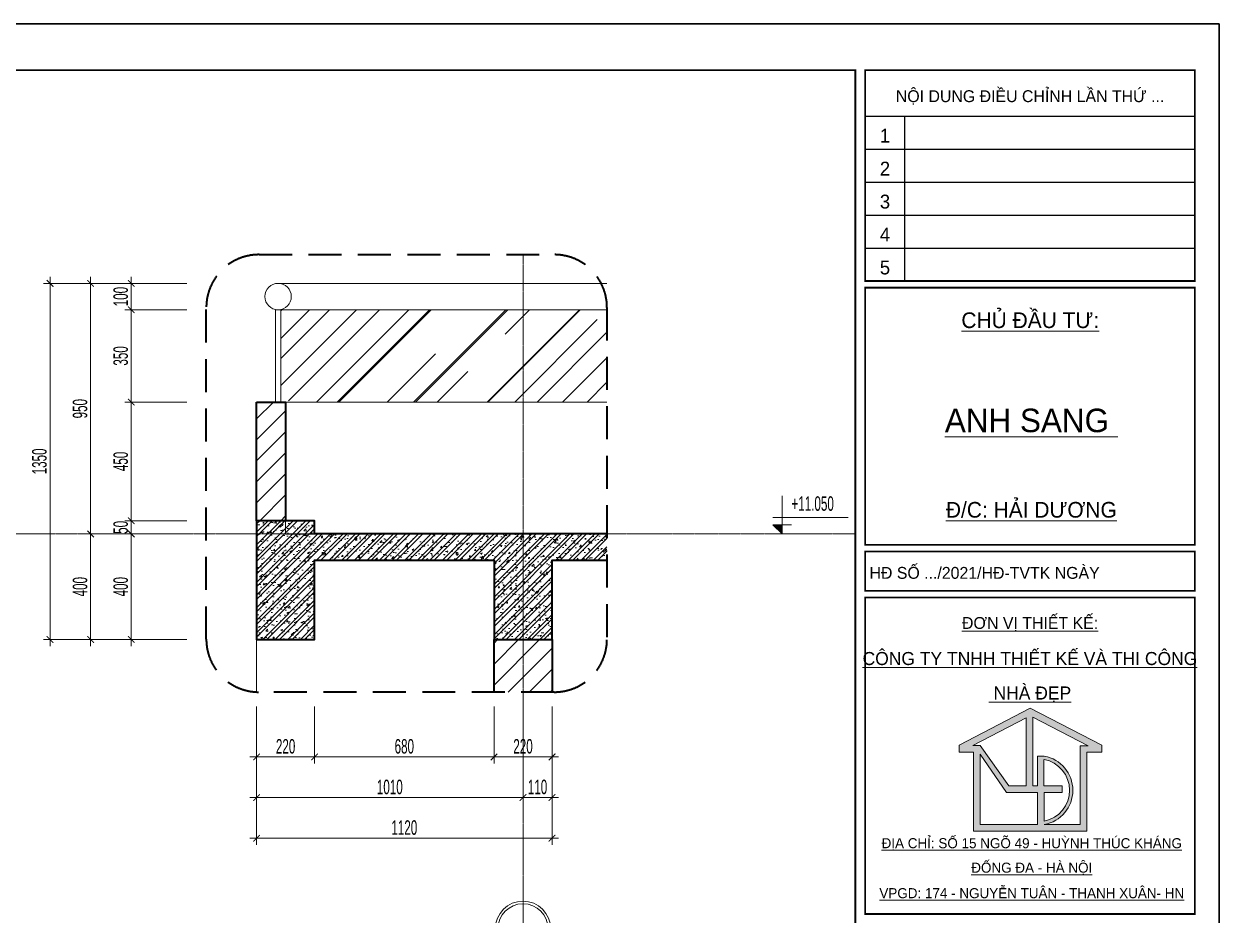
# Model space of a CAD drawing. Header units: millimetres. Extents: x 1336014 to 2939047, y -333549 to -60566.
# Drawn here: x 1377135 to 1381666, y -174350 to -170971 of the extents above; entities that cross this region are included whole.
import ezdxf
from ezdxf.enums import TextEntityAlignment as Align

# ---------------------------------------------------------------- set-up
doc = ezdxf.new("R2010")
doc.units = ezdxf.units.MM
doc.header["$MEASUREMENT"] = 0
doc.linetypes.add('$1$HIDDEN', pattern=[0.375, 0.25, -0.125])
doc.linetypes.add('CENTER2', pattern=[1.125, 0.75, -0.125, 0.125, -0.125])
for name, color, linetype, lineweight in [('01.Cut', 255, 'Continuous', 35), ('02.Thay', 145, 'Continuous', 15), ('03.Manh', 251, 'Continuous', 13), ('05.Text', 253, 'Continuous', 18), ('06.betong', 2, 'Continuous', 35), ('08.Dim', 156, 'Continuous', 15), ('09.Hatch', 250, 'Continuous', 5), ('10.truc', 250, 'CENTER2', 20), ('11.Khung bo', 32, 'Continuous', 50), ('12.Khung', 36, 'Continuous', 25), ('DIM', 252, 'Continuous', 20)]:
    doc.layers.add(name, color=color, linetype=linetype, lineweight=lineweight)
doc.layers.add('text', color=7, linetype='Continuous')
doc.layers.add('Tpl_Bound', color=1, linetype='Continuous', plot=False)
doc.styles.add('AVANT', font='')
doc.styles.add('TT5_Text Dim', font='hoatbif.shx', dxfattribs={"width": 0.6})
doc.styles.add('VnAvantH', font='')
doc.styles.get('AVANT').set_extended_font_data('.VnAvant')
doc.styles.get('VnAvantH').set_extended_font_data('.VnAvantH')
doc.dimstyles.new('TT5_Dim 1-25', dxfattribs={"dimscale": 25, "dimtxt": 2.2, "dimasz": 1, "dimexe": 1, "dimexo": 0, "dimgap": 0.5, "dimtad": 1, "dimdec": 0, "dimzin": 0, "dimdsep": 46, "dimtxsty": 'TT5_Text Dim', "dimblk": 'ARCHTICK', "dimcen": 0, "dimdle": 1, "dimclrd": 256, "dimclre": 256, "dimclrt": 1, "dimadec": 0, "dimazin": 0, "dimtfac": 0.015, "dimtdec": 0, "dimtix": 1, "dimtmove": 2, "dimatfit": 3, "dimldrblk": 'DOT', "dimfxl": 1, "dimtolj": 1, "dimtzin": 0, "dimlwd": -1, "dimlwe": -1, "dimarcsym": 1})
pattern_1 = [(45, (530399.966, -215363.365), (-39.7747564, 39.7747564), [])]

# ---------------------------------------------------------------- blocks, each defined once
blk = doc.blocks.new('100')
at = {"layer": '09.Hatch'}
h = blk.add_hatch(color=3, dxfattribs=at)
h.paths.add_polyline_path([(1897639, -927180), (1897639, -927287), (1897855, -927287), (1897855, -928484), (1898824, -928484), (1899574, -928484), (1899574, -927287), (1899801, -927287), (1899801, -927179), (1898713, -926620)])
h.paths.add_polyline_path([(1898756, -926756), (1899596, -927187), (1899473, -927187), (1899473, -928384), (1898929, -928384, 0.834181), (1898929, -927344), (1898824, -927344), (1898824, -927797), (1898756, -927797)], flags=16)
h.paths.add_polyline_path([(1898656, -927796), (1898393, -927796), (1897956, -927186), (1897843, -927186), (1898656, -926763)], flags=16)
h.paths.add_polyline_path([(1898929, -928333), (1898929, -927898), (1899202, -927898), (1899202, -927797), (1898924, -927797), (1898924, -927395, -0.822042)], flags=16)
h.paths.add_polyline_path([(1898357, -927898), (1898824, -927898), (1898824, -928384), (1897956, -928384), (1897956, -927316)], flags=16)
at = {"layer": '05.Text'}
for p, q in [((1898713, -926620), (1897639, -927180)), ((1898656, -926763), (1897843, -927186)), ((1898656, -926763), (1897843, -927186)), ((1898656, -926763), (1897843, -927186)), ((1898656, -926763), (1898656, -927796)), ((1898656, -926763), (1898656, -927796)), ((1898656, -926763), (1898656, -927796)), ((1899801, -927179), (1898713, -926620)), ((1899801, -927179), (1898713, -926620)), ((1899801, -927179), (1898713, -926620)), ((1899596, -927187), (1898756, -926756)), ((1898756, -926756), (1898756, -927797)), ((1899596, -927187), (1898756, -926756)), ((1898756, -926756), (1898756, -927797)), ((1899596, -927187), (1898756, -926756)), ((1898756, -926756), (1898756, -927797)), ((1897639, -927180), (1897639, -927287)), ((1897639, -927287), (1897855, -927287)), ((1897843, -927186), (1897956, -927186)), ((1897855, -927287), (1897855, -928484)), ((1897956, -927186), (1897956, -927186)), ((1897956, -927186), (1898393, -927796)), ((1897956, -927316), (1897956, -928384)), ((1898357, -927898), (1897956, -927316)), ((1899473, -928384), (1899473, -927187)), ((1899473, -927187), (1899596, -927187)), ((1899473, -928384), (1899473, -927187)), ((1899473, -927187), (1899596, -927187)), ((1899473, -928384), (1899473, -927187)), ((1899473, -927187), (1899596, -927187)), ((1899574, -928484), (1899574, -927287)), ((1899574, -927287), (1899801, -927287)), ((1899801, -927287), (1899801, -927179)), ((1899801, -927287), (1899801, -927179)), ((1899801, -927287), (1899801, -927179)), ((1898824, -927797), (1898824, -927344)), ((1898824, -927797), (1898824, -927344)), ((1898824, -927344), (1898929, -927344)), ((1898924, -927395), (1898924, -927797)), ((1898393, -927796), (1898656, -927796)), ((1898756, -927797), (1898824, -927797)), ((1898924, -927797), (1899202, -927797)), ((1899202, -927797), (1899202, -927898)), ((1898824, -927898), (1898357, -927898)), ((1898824, -928384), (1898824, -927898)), ((1899202, -927898), (1898929, -927898)), ((1898929, -927898), (1898929, -928333)), ((1897956, -928384), (1898824, -928384)), ((1898929, -928384), (1899473, -928384)), ((1897855, -928484), (1898824, -928484)), ((1898824, -928484), (1899574, -928484))]:
    blk.add_line(p, q, dxfattribs=at)
for radius, start, end in [(478, 281.4298, 79.1164), (478, 281.4298, 79.1164), (478, 281.4298, 79.1164), (528, 280.3316, 79.6684)]:
    blk.add_arc((1898834, -927864), radius, start, end, dxfattribs=at)
at = {"layer": '11.Khung bo', "const_width": 26.7}
for points in [[(1860913, -945240), (1860913, -916940), (1896063, -916940), (1896063, -945240)], [(1860913, -945240), (1860913, -916940), (1896063, -916940), (1896063, -945240)], [(1860913, -945240), (1860913, -916940), (1896063, -916940), (1896063, -945240)], [(1896213, -920140), (1896213, -916940), (1901213, -916940), (1901213, -920140)], [(1896213, -920140), (1896213, -916940), (1901213, -916940), (1901213, -920140)], [(1896213, -920140), (1896213, -916940), (1901213, -916940), (1901213, -920140)], [(1896213, -924140), (1901213, -924140), (1901213, -920240), (1896213, -920240)], [(1896213, -924140), (1901213, -924140), (1901213, -920240), (1896213, -920240)], [(1896213, -924140), (1901213, -924140), (1901213, -920240), (1896213, -920240)], [(1896213, -924840), (1901213, -924840), (1901213, -924240), (1896213, -924240)], [(1896213, -924840), (1901213, -924840), (1901213, -924240), (1896213, -924240)], [(1896213, -924840), (1901213, -924840), (1901213, -924240), (1896213, -924240)], [(1896213, -929740), (1901213, -929740), (1901213, -924940), (1896213, -924940)], [(1896213, -929740), (1901213, -929740), (1901213, -924940), (1896213, -924940)], [(1896213, -929740), (1901213, -929740), (1901213, -924940), (1896213, -924940)]]:
    blk.add_lwpolyline(points, close=True, dxfattribs=at)
at = {"layer": '12.Khung'}
for p, q in [((1896213, -917640), (1901213, -917640)), ((1896213, -917640), (1901213, -917640)), ((1896213, -917640), (1901213, -917640)), ((1896813, -920140), (1896813, -917640)), ((1896813, -920140), (1896813, -917640)), ((1896813, -920140), (1896813, -917640)), ((1896213, -918140), (1901213, -918140)), ((1896213, -918140), (1901213, -918140)), ((1896213, -918140), (1901213, -918140)), ((1896213, -918640), (1901213, -918640)), ((1896213, -918640), (1901213, -918640)), ((1896213, -918640), (1901213, -918640)), ((1896213, -919140), (1901213, -919140)), ((1896213, -919140), (1901213, -919140)), ((1896213, -919140), (1901213, -919140)), ((1896213, -919640), (1901213, -919640)), ((1896213, -919640), (1901213, -919640)), ((1896213, -919640), (1901213, -919640))]:
    blk.add_line(p, q, dxfattribs=at)
blk.add_lwpolyline([(1901579, -945940), (1901579, -916240), (1859580, -916240), (1859580, -945940)], close=True, dxfattribs=at)
blk.add_lwpolyline([(1901579, -945940), (1901579, -916240), (1859580, -916240), (1859580, -945940)], close=True, dxfattribs=at)
blk.add_lwpolyline([(1901579, -945940), (1901579, -916240), (1859580, -916240), (1859580, -945940)], close=True, dxfattribs=at)
at = {"layer": '05.Text', "style": 'VnAvantH'}
for s, p in [('Néi dung ®iÒu chØnh lÇn thø ...', (1898713, -917329)), ('H§ sè .../2021/H§-TVTK ngµy ', (1898057, -924540))]:
    blk.add_text(s, height=180, dxfattribs=at).set_placement(p, align=Align.MIDDLE)
at = {"layer": '05.Text'}
for s, height, style, p in [('1', 210, 'AVANT', (1896513, -918040)), ('2', 210, 'AVANT', (1896513, -918540)), ('3', 210, 'AVANT', (1896513, -919040)), ('4', 210, 'AVANT', (1896513, -919540)), ('5', 210, 'AVANT', (1896513, -920040)), ('%%uChñ ®Çu t\xad:', 237.6, 'VnAvantH', (1898716, -920853)), ('%%Uanh sang ', 356.4, 'VnAvantH', (1898732, -922432)), ('%%U®/c: h¶i d\xad¬ng', 237.6, 'VnAvantH', (1898732, -923728)), ('%%U®¬n vÞ thiÕt kÕ:', 180, 'VnAvantH', (1898713, -925416)), ('%%Uc«ng ty tnhh thiÕt kÕ vµ thi c«ng', 198, 'VnAvantH', (1898711, -925964)), ('%%U nhµ ®Ñp', 198, 'VnAvantH', (1898711, -926487)), ('%%U®Þa chØ: sè 15 ngâ 49 - huúnh thóc kh¸ng', 152.46, 'VnAvantH', (1898739, -928742)), ('%%U®èng ®a - hµ néi', 152.46, 'VnAvantH', (1898739, -929113)), ('%%Uvpgd: 174 - nguyÔn tu©n - thanh xu©n- hn', 152.46, 'VnAvantH', (1898739, -929500))]:
    blk.add_text(s, height=height, dxfattribs=dict(at, style=style)).set_placement(p, align=Align.CENTER)
blk = doc.blocks.new('_ARCHTICK')
at = {"const_width": 0.15}
blk.add_lwpolyline([(-0.5, -0.5), (0.5, 0.5)], dxfattribs=at)
blk = doc.blocks.new('*D175')
at = {"layer": '08.Dim', "transparency": 16777216}
for p, q in [((1377542.3, -173329.9), (1377542.3, -172880)), ((1377752.8, -172905), (1377517.3, -172905)), ((1377752.8, -173304.9), (1377517.3, -173304.9))]:
    blk.add_line(p, q, dxfattribs=at)
at = {"layer": 'Defpoints', "color": 0, "transparency": 16777216}
for p in [(1377542.3, -172905), (1377752.8, -172905), (1377752.8, -173304.9)]:
    blk.add_point(p, dxfattribs=at)
at = {"layer": '08.Dim', "transparency": 16777216, "xscale": 25, "yscale": 25, "zscale": 25}
for p, rotation in [((1377542.3, -172905), 90), ((1377542.3, -173304.9), 270)]:
    blk.add_blockref('_ARCHTICK', p, dxfattribs=dict(at, rotation=rotation))
at = {"layer": '08.Dim', "color": 1, "transparency": 16777216, "insert": (1377502.3, -173104.9), "char_height": 55, "attachment_point": 5, "rotation": 90, "style": 'TT5_Text Dim'}
blk.add_mtext('\\A1;400', dxfattribs=at)
blk = doc.blocks.new('_DOT')
blk.add_line((-0.5, 0), (-1, 0))
at = {"const_width": 0.5}
blk.add_lwpolyline([(-0.25, 0, 1), (0.25, 0, 1)], format="xyb", close=True, dxfattribs=at)
blk = doc.blocks.new('A$C4E7C6F34')
at = {"layer": 'DIM'}
blk.add_hatch(color=256, dxfattribs=at).paths.add_polyline_path([(-38, 0), (-38, 138), (-178, 138)])
for p, q in [((-38, 576), (-38, 0)), ((964, 248), (-178, 248)), ((-178, 138), (101, 138)), ((-178, 138), (-38, 0)), ((-178, 0), (101, 0))]:
    blk.add_line(p, q, dxfattribs=at)
at = {"layer": 'text', "style": 'TT5_Text Dim', "flags": 8}
blk.add_attdef('%%P0.000', text='', height=220, dxfattribs=at).set_placement((102, 461), align=Align.MIDDLE_LEFT)
blk = doc.blocks.new('DANHTRUC')
for p, q in [((980383, -947347), (980383, -947137)), ((979963, -947767), (979753, -947767)), ((980803, -947767), (981013, -947767)), ((980383, -948187), (980383, -948397))]:
    blk.add_line(p, q)
for radius in [420, 380]:
    blk.add_circle((980383, -947767), radius)
blk = doc.blocks.new('*D197')
at = {"layer": '08.Dim', "transparency": 16777216}
for p, q in [((1377542.3, -172879.9), (1377542.3, -172379.9)), ((1377752.8, -172404.9), (1377517.3, -172404.9)), ((1377752.8, -172854.9), (1377517.3, -172854.9))]:
    blk.add_line(p, q, dxfattribs=at)
at = {"layer": 'Defpoints', "color": 0, "transparency": 16777216}
for p in [(1377542.3, -172404.9), (1377752.8, -172404.9), (1377752.8, -172854.9)]:
    blk.add_point(p, dxfattribs=at)
at = {"layer": '08.Dim', "transparency": 16777216, "xscale": 25, "yscale": 25, "zscale": 25}
for p, rotation in [((1377542.3, -172404.9), 90), ((1377542.3, -172854.9), 270)]:
    blk.add_blockref('_ARCHTICK', p, dxfattribs=dict(at, rotation=rotation))
at = {"layer": '08.Dim', "color": 1, "transparency": 16777216, "insert": (1377502.3, -172629.9), "char_height": 55, "attachment_point": 5, "rotation": 90, "style": 'TT5_Text Dim'}
blk.add_mtext('\\A1;450', dxfattribs=at)
blk = doc.blocks.new('*D198')
at = {"layer": '08.Dim', "transparency": 16777216}
for p, q in [((1377752.8, -172054.9), (1377517.3, -172054.9)), ((1377542.3, -172429.9), (1377542.3, -172029.9)), ((1377752.8, -172404.9), (1377517.3, -172404.9))]:
    blk.add_line(p, q, dxfattribs=at)
at = {"layer": 'Defpoints', "color": 0, "transparency": 16777216}
for p in [(1377542.3, -172054.9), (1377752.8, -172054.9), (1377752.8, -172404.9)]:
    blk.add_point(p, dxfattribs=at)
at = {"layer": '08.Dim', "transparency": 16777216, "xscale": 25, "yscale": 25, "zscale": 25}
for p, rotation in [((1377542.3, -172054.9), 90), ((1377542.3, -172404.9), 270)]:
    blk.add_blockref('_ARCHTICK', p, dxfattribs=dict(at, rotation=rotation))
at = {"layer": '08.Dim', "color": 1, "transparency": 16777216, "insert": (1377502.3, -172229.9), "char_height": 55, "attachment_point": 5, "rotation": 90, "style": 'TT5_Text Dim'}
blk.add_mtext('\\A1;350', dxfattribs=at)
blk = doc.blocks.new('*D199')
at = {"layer": '08.Dim', "transparency": 16777216}
for p, q in [((1377542.3, -171954.9), (1377542.3, -171929.9)), ((1377752.8, -171954.9), (1377517.3, -171954.9)), ((1377542.3, -172054.9), (1377542.3, -171954.9)), ((1377752.8, -172054.9), (1377517.3, -172054.9)), ((1377542.3, -172054.9), (1377542.3, -172079.9))]:
    blk.add_line(p, q, dxfattribs=at)
at = {"layer": 'Defpoints', "color": 0, "transparency": 16777216}
for p in [(1377542.3, -171954.9), (1377752.8, -171954.9), (1377752.8, -172054.9)]:
    blk.add_point(p, dxfattribs=at)
at = {"layer": '08.Dim', "transparency": 16777216, "xscale": 25, "yscale": 25, "zscale": 25}
for p, rotation in [((1377542.3, -171954.9), 270), ((1377542.3, -172054.9), 90)]:
    blk.add_blockref('_ARCHTICK', p, dxfattribs=dict(at, rotation=rotation))
at = {"layer": '08.Dim', "color": 1, "transparency": 16777216, "insert": (1377502.3, -172004.9), "char_height": 55, "attachment_point": 5, "rotation": 90, "style": 'TT5_Text Dim'}
blk.add_mtext('\\A1;100', dxfattribs=at)
blk = doc.blocks.new('*D200')
at = {"layer": '08.Dim', "transparency": 16777216}
for p, q in [((1377542.3, -172854.9), (1377542.3, -172829.9)), ((1377752.8, -172854.9), (1377517.3, -172854.9)), ((1377542.3, -172905), (1377542.3, -172854.9)), ((1377752.8, -172905), (1377517.3, -172905)), ((1377542.3, -172905), (1377542.3, -172930))]:
    blk.add_line(p, q, dxfattribs=at)
at = {"layer": 'Defpoints', "color": 0, "transparency": 16777216}
for p in [(1377542.3, -172854.9), (1377752.8, -172854.9), (1377752.8, -172905)]:
    blk.add_point(p, dxfattribs=at)
at = {"layer": '08.Dim', "transparency": 16777216, "xscale": 25, "yscale": 25, "zscale": 25}
for p, rotation in [((1377542.3, -172854.9), 270), ((1377542.3, -172905), 90)]:
    blk.add_blockref('_ARCHTICK', p, dxfattribs=dict(at, rotation=rotation))
at = {"layer": '08.Dim', "color": 1, "transparency": 16777216, "insert": (1377502.3, -172879.9), "char_height": 55, "attachment_point": 5, "rotation": 90, "style": 'TT5_Text Dim'}
blk.add_mtext('\\A1;50', dxfattribs=at)
blk = doc.blocks.new('*D201')
at = {"layer": '08.Dim', "transparency": 16777216}
for p, q in [((1377388.3, -173329.9), (1377388.3, -172880)), ((1377752.8, -172905), (1377363.3, -172905)), ((1377752.8, -173304.9), (1377363.3, -173304.9))]:
    blk.add_line(p, q, dxfattribs=at)
at = {"layer": 'Defpoints', "color": 0, "transparency": 16777216}
for p in [(1377388.3, -172905), (1377752.8, -172905), (1377752.8, -173304.9)]:
    blk.add_point(p, dxfattribs=at)
at = {"layer": '08.Dim', "transparency": 16777216, "xscale": 25, "yscale": 25, "zscale": 25}
for p, rotation in [((1377388.3, -172905), 90), ((1377388.3, -173304.9), 270)]:
    blk.add_blockref('_ARCHTICK', p, dxfattribs=dict(at, rotation=rotation))
at = {"layer": '08.Dim', "color": 1, "transparency": 16777216, "insert": (1377348.3, -173104.9), "char_height": 55, "attachment_point": 5, "rotation": 90, "style": 'TT5_Text Dim'}
blk.add_mtext('\\A1;400', dxfattribs=at)
blk = doc.blocks.new('*D202')
at = {"layer": '08.Dim', "transparency": 16777216}
for p, q in [((1377388.3, -172930), (1377388.3, -171929.9)), ((1377752.8, -171954.9), (1377363.3, -171954.9)), ((1377752.8, -172905), (1377363.3, -172905))]:
    blk.add_line(p, q, dxfattribs=at)
at = {"layer": 'Defpoints', "color": 0, "transparency": 16777216}
for p in [(1377388.3, -171954.9), (1377752.8, -171954.9), (1377752.8, -172905)]:
    blk.add_point(p, dxfattribs=at)
at = {"layer": '08.Dim', "transparency": 16777216, "xscale": 25, "yscale": 25, "zscale": 25}
for p, rotation in [((1377388.3, -171954.9), 90), ((1377388.3, -172905), 270)]:
    blk.add_blockref('_ARCHTICK', p, dxfattribs=dict(at, rotation=rotation))
at = {"layer": '08.Dim', "color": 1, "transparency": 16777216, "insert": (1377348.3, -172430), "char_height": 55, "attachment_point": 5, "rotation": 90, "style": 'TT5_Text Dim'}
blk.add_mtext('\\A1;950', dxfattribs=at)
blk = doc.blocks.new('*D203')
at = {"layer": '08.Dim', "transparency": 16777216}
for p, q in [((1377234.3, -171929.9), (1377234.3, -173329.9)), ((1377752.8, -171954.9), (1377209.3, -171954.9)), ((1377752.8, -173304.9), (1377209.3, -173304.9))]:
    blk.add_line(p, q, dxfattribs=at)
at = {"layer": 'Defpoints', "color": 0, "transparency": 16777216}
for p in [(1377752.8, -171954.9), (1377234.3, -173304.9), (1377752.8, -173304.9)]:
    blk.add_point(p, dxfattribs=at)
at = {"layer": '08.Dim', "transparency": 16777216, "xscale": 25, "yscale": 25, "zscale": 25}
for p, rotation in [((1377234.3, -171954.9), 90), ((1377234.3, -173304.9), 270)]:
    blk.add_blockref('_ARCHTICK', p, dxfattribs=dict(at, rotation=rotation))
at = {"layer": '08.Dim', "color": 1, "transparency": 16777216, "insert": (1377194.3, -172629.9), "char_height": 55, "attachment_point": 5, "rotation": 90, "style": 'TT5_Text Dim'}
blk.add_mtext('\\A1;1350', dxfattribs=at)
blk = doc.blocks.new('*D204')
at = {"layer": '08.Dim', "transparency": 16777216}
for p, q in [((1378017.3, -173559.5), (1378017.3, -173775.5)), ((1378237.3, -173559.5), (1378237.3, -173775.5)), ((1377992.3, -173750.5), (1378262.3, -173750.5))]:
    blk.add_line(p, q, dxfattribs=at)
at = {"layer": 'Defpoints', "color": 0, "transparency": 16777216}
for p in [(1378017.3, -173559.5), (1378237.3, -173559.5), (1378237.3, -173750.5)]:
    blk.add_point(p, dxfattribs=at)
at = {"layer": '08.Dim', "transparency": 16777216, "xscale": 25, "yscale": 25, "zscale": 25, "rotation": 180}
blk.add_blockref('_ARCHTICK', (1378017.3, -173750.5), dxfattribs=at)
at = {"layer": '08.Dim', "transparency": 16777216, "xscale": 25, "yscale": 25, "zscale": 25}
blk.add_blockref('_ARCHTICK', (1378237.3, -173750.5), dxfattribs=at)
at = {"layer": '08.Dim', "color": 1, "transparency": 16777216, "insert": (1378127.3, -173710.5), "char_height": 55, "attachment_point": 5, "style": 'TT5_Text Dim'}
blk.add_mtext('\\A1;220', dxfattribs=at)
blk = doc.blocks.new('*D205')
at = {"layer": '08.Dim', "transparency": 16777216}
for p, q in [((1378237.3, -173559.5), (1378237.3, -173775.5)), ((1378917.3, -173559.5), (1378917.3, -173775.5)), ((1378212.3, -173750.5), (1378942.3, -173750.5))]:
    blk.add_line(p, q, dxfattribs=at)
at = {"layer": 'Defpoints', "color": 0, "transparency": 16777216}
for p in [(1378237.3, -173559.5), (1378917.3, -173559.5), (1378917.3, -173750.5)]:
    blk.add_point(p, dxfattribs=at)
at = {"layer": '08.Dim', "transparency": 16777216, "xscale": 25, "yscale": 25, "zscale": 25, "rotation": 180}
blk.add_blockref('_ARCHTICK', (1378237.3, -173750.5), dxfattribs=at)
at = {"layer": '08.Dim', "transparency": 16777216, "xscale": 25, "yscale": 25, "zscale": 25}
blk.add_blockref('_ARCHTICK', (1378917.3, -173750.5), dxfattribs=at)
at = {"layer": '08.Dim', "color": 1, "transparency": 16777216, "insert": (1378577.3, -173710.5), "char_height": 55, "attachment_point": 5, "style": 'TT5_Text Dim'}
blk.add_mtext('\\A1;680', dxfattribs=at)
blk = doc.blocks.new('*D206')
at = {"layer": '08.Dim', "transparency": 16777216}
for p, q in [((1378917.3, -173559.5), (1378917.3, -173775.5)), ((1379137.3, -173559.5), (1379137.3, -173775.5)), ((1378892.3, -173750.5), (1379162.3, -173750.5))]:
    blk.add_line(p, q, dxfattribs=at)
at = {"layer": 'Defpoints', "color": 0, "transparency": 16777216}
for p in [(1378917.3, -173559.5), (1379137.3, -173559.5), (1379137.3, -173750.5)]:
    blk.add_point(p, dxfattribs=at)
at = {"layer": '08.Dim', "transparency": 16777216, "xscale": 25, "yscale": 25, "zscale": 25, "rotation": 180}
blk.add_blockref('_ARCHTICK', (1378917.3, -173750.5), dxfattribs=at)
at = {"layer": '08.Dim', "transparency": 16777216, "xscale": 25, "yscale": 25, "zscale": 25}
blk.add_blockref('_ARCHTICK', (1379137.3, -173750.5), dxfattribs=at)
at = {"layer": '08.Dim', "color": 1, "transparency": 16777216, "insert": (1379027.3, -173710.5), "char_height": 55, "attachment_point": 5, "style": 'TT5_Text Dim'}
blk.add_mtext('\\A1;220', dxfattribs=at)
blk = doc.blocks.new('*D207')
at = {"layer": '08.Dim', "transparency": 16777216}
for p, q in [((1378017.3, -173559.5), (1378017.3, -173929.5)), ((1379027.3, -173559.5), (1379027.3, -173929.5)), ((1377992.3, -173904.5), (1379052.3, -173904.5))]:
    blk.add_line(p, q, dxfattribs=at)
at = {"layer": 'Defpoints', "color": 0, "transparency": 16777216}
for p in [(1378017.3, -173559.5), (1379027.3, -173559.5), (1379027.3, -173904.5)]:
    blk.add_point(p, dxfattribs=at)
at = {"layer": '08.Dim', "transparency": 16777216, "xscale": 25, "yscale": 25, "zscale": 25, "rotation": 180}
blk.add_blockref('_ARCHTICK', (1378017.3, -173904.5), dxfattribs=at)
at = {"layer": '08.Dim', "transparency": 16777216, "xscale": 25, "yscale": 25, "zscale": 25}
blk.add_blockref('_ARCHTICK', (1379027.3, -173904.5), dxfattribs=at)
at = {"layer": '08.Dim', "color": 1, "transparency": 16777216, "insert": (1378522.3, -173864.5), "char_height": 55, "attachment_point": 5, "style": 'TT5_Text Dim'}
blk.add_mtext('\\A1;1010', dxfattribs=at)
blk = doc.blocks.new('*D208')
at = {"layer": '08.Dim', "transparency": 16777216}
for p, q in [((1379027.3, -173592.5), (1379027.3, -173929.5)), ((1379137.3, -173592.5), (1379137.3, -173929.5)), ((1379002.3, -173904.5), (1379162.3, -173904.5))]:
    blk.add_line(p, q, dxfattribs=at)
at = {"layer": 'Defpoints', "color": 0, "transparency": 16777216}
for p in [(1379027.3, -173592.5), (1379137.3, -173592.5), (1379137.3, -173904.5)]:
    blk.add_point(p, dxfattribs=at)
at = {"layer": '08.Dim', "transparency": 16777216, "xscale": 25, "yscale": 25, "zscale": 25, "rotation": 180}
blk.add_blockref('_ARCHTICK', (1379027.3, -173904.5), dxfattribs=at)
at = {"layer": '08.Dim', "transparency": 16777216, "xscale": 25, "yscale": 25, "zscale": 25}
blk.add_blockref('_ARCHTICK', (1379137.3, -173904.5), dxfattribs=at)
at = {"layer": '08.Dim', "color": 1, "transparency": 16777216, "insert": (1379082.3, -173864.5), "char_height": 55, "attachment_point": 5, "style": 'TT5_Text Dim'}
blk.add_mtext('\\A1;110', dxfattribs=at)
blk = doc.blocks.new('*D209')
at = {"layer": '08.Dim', "transparency": 16777216}
for p, q in [((1378017.3, -173559.5), (1378017.3, -174083.5)), ((1379137.3, -173559.5), (1379137.3, -174083.5)), ((1377992.3, -174058.5), (1379162.3, -174058.5))]:
    blk.add_line(p, q, dxfattribs=at)
at = {"layer": 'Defpoints', "color": 0, "transparency": 16777216}
for p in [(1378017.3, -173559.5), (1379137.3, -173559.5), (1379137.3, -174058.5)]:
    blk.add_point(p, dxfattribs=at)
at = {"layer": '08.Dim', "transparency": 16777216, "xscale": 25, "yscale": 25, "zscale": 25, "rotation": 180}
blk.add_blockref('_ARCHTICK', (1378017.3, -174058.5), dxfattribs=at)
at = {"layer": '08.Dim', "transparency": 16777216, "xscale": 25, "yscale": 25, "zscale": 25}
blk.add_blockref('_ARCHTICK', (1379137.3, -174058.5), dxfattribs=at)
at = {"layer": '08.Dim', "color": 1, "transparency": 16777216, "insert": (1378577.3, -174018.5), "char_height": 55, "attachment_point": 5, "style": 'TT5_Text Dim'}
blk.add_mtext('\\A1;1120', dxfattribs=at)

msp = doc.modelspace()

# ---------------------------------------------------------------- hatches: boundary and pattern name
at = {"layer": '03.Manh', "ltscale": 0.1}
h = msp.add_hatch(dxfattribs=at)
h.set_pattern_fill('AR-RROOF', color=256, scale=200, angle=45)
h.set_pattern_definition([(45, (530399.97, -215363.37), (169.705627, 452.54834), [3000, -400, 1000, -200]), (45, (530517.35, -215104.56), (-329.51176, 46.66905), [600, -66, 1200, -150]), (45, (530350.47, -215172.45), (640.638744, 830.143361), [1600, -280, 800, -200])])
h.paths.add_polyline_path([(1379345.6, -172404.9), (1379345.6, -172055), (1378108.9, -172054.9), (1378108.9, -172404.9)])
at = {"layer": '09.Hatch', "ltscale": 50}
h = msp.add_hatch(dxfattribs=at)
h.set_pattern_fill('TUONGXAY', color=256, scale=450, style=0)
h.set_pattern_definition(pattern_1)
h.paths.add_polyline_path([(1378017.3, -172404.9), (1378127.3, -172404.9), (1378127.3, -172854.9), (1378017.3, -172854.9)])
h = msp.add_hatch(dxfattribs=at)
h.set_pattern_fill('BTCT', color=256, scale=9, style=0)
h.set_pattern_definition([(50, (530399.966, -215363.365), (64.5534164, -5.647692), [6.75, -74.25]), (355, (530399.966, -215363.365), (-12.48762, 67.697292), [5.4, -59.4]), (100.4514, (530405.346, -215363.836), (52.0658444, 62.049559), [5.736617, -63.10279]), (46.1842, (530399.97, -215345.365), (96.0516944, -14.896711), [10.125, -111.375]), (96.6356, (530407.97, -215346.61), (84.119643, 87.670608), [8.604926, -94.65417]), (351.1842, (530399.97, -215345.37), (84.119575, 87.670674), [8.1, -89.1]), (21, (530408.966, -215349.865), (53.7216347, -36.2357), [6.75, -74.25]), (326, (530408.966, -215349.865), (21.89838, 65.263504), [5.4, -59.4]), (71.4514, (530413.44, -215352.885), (75.6200366, 29.0277447), [5.736617, -63.10279]), (37.5, (530399.966, -215363.365), (1.094387, 29.96044684), [0, -58.68, 0, -60.3, 0, -59.625]), (7.5, (530399.966, -215363.365), (23.6762584, 35.4970541), [0, -34.38, 0, -57.33, 0, -22.725]), (327.5, (530379.896, -215363.365), (48.04401926, -2.02993846), [0, -22.5, 0, -70.2, 0, -93.15]), (317.5, (530370.896, -215363.365), (52.4867552, 9.0094484), [0, -29.25, 0, -46.62, 0, -66.15]), (45, (530399.966, -215363.365), (-23.8648539, 23.8648539), []), (45, (530415.876, -215363.365), (-23.8648539, 23.8648539), [])])
h.paths.add_polyline_path([(1379345.6, -173004.9), (1379345.6, -172904.9), (1379137.3, -172904.9), (1379137.3, -172905), (1378917.3, -172905), (1378917.3, -172905), (1378237.3, -172904.9), (1378237.3, -172854.9), (1378017.3, -172854.9), (1378017.3, -173304.9), (1378237.3, -173304.9), (1378237.3, -173004.9), (1378917.3, -173004.9), (1378917.3, -173304.9), (1379137.3, -173304.9), (1379137.3, -173004.9)])
h = msp.add_hatch(dxfattribs=at)
h.set_pattern_fill('TUONGXAY', color=256, scale=450, style=0)
h.set_pattern_definition(pattern_1)
h.paths.add_polyline_path([(1378917.3, -173504.4), (1379137.3, -173504.4), (1379137.3, -173305.4), (1378917.3, -173305.4)])

# ---------------------------------------------------------------- linework, layer by layer
at = {"layer": '01.Cut', "color": 6, "linetype": '$1$HIDDEN', "ltscale": 500}
msp.add_lwpolyline([(1378026.6, -171845.9), (1379145.6, -171845.9, -0.414214), (1379345.6, -172045.9), (1379345.6, -173304.4, -0.414214), (1379145.6, -173504.4), (1378026.6, -173504.4, -0.414214), (1377826.6, -173304.4), (1377826.6, -172045.9, -0.414214)], format="xyb", close=True, dxfattribs=at)
at = {"layer": '01.Cut'}
msp.add_lwpolyline([(1378017.3, -172404.9), (1378127.3, -172404.9), (1378127.3, -172854.9), (1378017.3, -172854.9)], close=True, dxfattribs=at)
msp.add_lwpolyline([(1378917.3, -173504.4), (1378917.3, -173305.4), (1379137.3, -173305.4), (1379137.3, -173504.4)], dxfattribs=at)
at = {"layer": '02.Thay'}
for points in [[(1379345.6, -172905.3), (1378127.3, -172905.3), (1378127.3, -172404.9), (1379345.6, -172404.9)], [(1378017.3, -173504.4), (1378017.3, -173304.9)]]:
    msp.add_lwpolyline(points, dxfattribs=at)
at = {"layer": '03.Manh'}
for p, q in [((1378088.9, -172404.9), (1378088.9, -172054.9)), ((1378088.9, -172054.9), (1378108.9, -172054.9))]:
    msp.add_line(p, q, dxfattribs=at)
at = {"layer": '03.Manh', "ltscale": 200}
msp.add_line((1378108.9, -172054.9), (1378108.9, -172404.9), dxfattribs=at)
for points in [[(1378098.1, -171954.9), (1379345.6, -171955)], [(1378098.1, -172054.9), (1379345.6, -172055)]]:
    msp.add_lwpolyline(points, dxfattribs=at)
msp.add_circle((1378098.9, -172004.9), 50, dxfattribs=at)
at = {"layer": '06.betong'}
for points in [[(1378088.9, -172404.9), (1378088.9, -172404.9)], [(1379345.6, -172904.9), (1379137.3, -172904.9), (1379137.3, -172905), (1378917.3, -172905), (1378917.3, -172905), (1378237.3, -172904.9), (1378237.3, -172854.9), (1378017.3, -172854.9), (1378017.3, -173304.9), (1378237.3, -173304.9), (1378237.3, -173004.9), (1378917.3, -173004.9), (1378917.3, -173304.9), (1379137.3, -173304.9), (1379137.3, -173004.9), (1379345.6, -173004.9)]]:
    msp.add_lwpolyline(points, dxfattribs=at)
at = {"layer": '10.truc'}
for p, q in [((1379027.3, -171845.9), (1379027.3, -174935)), ((1371499.3, -172905), (1380286.7, -172905))]:
    msp.add_line(p, q, dxfattribs=at)
at = {"layer": 'Tpl_Bound', "color": 1}
msp.add_lwpolyline([(1371166, -178395.9), (1371166, -170971), (1381665.9, -170971), (1381665.9, -178395.9)], close=True, dxfattribs=at)

# ---------------------------------------------------------------- block references
at = {"layer": '05.Text', "xscale": 0.25, "yscale": 0.25, "zscale": 0.25}
for name, p in [('100', (906271.1, 58089)), ('DANHTRUC', (1133931.5, 62539.6))]:
    msp.add_blockref(name, p, dxfattribs=at)
at = {"layer": '08.Dim'}
ref = msp.add_blockref('A$C4E7C6F34', (1380019.2, -172905), dxfattribs=dict(at, xscale=0.25, yscale=0.25, zscale=0.25))
ref.add_attrib('%%P0.000', '+11.050', dxfattribs={"layer": 'text', "height": 55, "style": 'TT5_Text Dim', "width": 0.6, "flags": 8}).set_placement((1380044.8, -172789.7), align=Align.MIDDLE_LEFT)

# ---------------------------------------------------------------- dimensions: what is measured, and where the dimension line sits
for base, p1, p2, picture, middle in [((1377234.3, -173304.9), (1377752.8, -171954.9), (1377752.8, -173304.9), '*D203', (1377194.3, -172629.9)), ((1377388.3, -171954.9), (1377752.8, -172905), (1377752.8, -171954.9), '*D202', (1377348.3, -172430)), ((1377542.3, -171954.9), (1377752.8, -172054.9), (1377752.8, -171954.9), '*D199', (1377502.3, -172004.9)), ((1377542.3, -172054.9), (1377752.8, -172404.9), (1377752.8, -172054.9), '*D198', (1377502.3, -172229.9)), ((1377542.3, -172404.9), (1377752.8, -172854.9), (1377752.8, -172404.9), '*D197', (1377502.3, -172629.9)), ((1377542.3, -172854.9), (1377752.8, -172905), (1377752.8, -172854.9), '*D200', (1377502.3, -172879.9)), ((1377388.3, -172905), (1377752.8, -173304.9), (1377752.8, -172905), '*D201', (1377348.3, -173104.9)), ((1377542.3, -172905), (1377752.8, -173304.9), (1377752.8, -172905), '*D175', (1377502.3, -173104.9))]:
    dim = msp.add_linear_dim(base=base, p1=p1, p2=p2, angle=90, dimstyle='TT5_Dim 1-25', dxfattribs=at)
    dim.commit()
    dim.dimension.update_dxf_attribs({"geometry": picture, "text_midpoint": middle})
for base, p1, p2, picture, middle in [((1378237.3, -173750.5), (1378017.3, -173559.5), (1378237.3, -173559.5), '*D204', (1378127.3, -173710.5)), ((1379027.3, -173904.5), (1378017.3, -173559.5), (1379027.3, -173559.5), '*D207', (1378522.3, -173864.5)), ((1379137.3, -174058.5), (1378017.3, -173559.5), (1379137.3, -173559.5), '*D209', (1378577.3, -174018.5)), ((1378917.3, -173750.5), (1378237.3, -173559.5), (1378917.3, -173559.5), '*D205', (1378577.3, -173710.5)), ((1379137.3, -173750.5), (1378917.3, -173559.5), (1379137.3, -173559.5), '*D206', (1379027.3, -173710.5)), ((1379137.3, -173904.5), (1379027.3, -173592.5), (1379137.3, -173592.5), '*D208', (1379082.3, -173864.5))]:
    dim = msp.add_linear_dim(base=base, p1=p1, p2=p2, dimstyle='TT5_Dim 1-25', dxfattribs=at)
    dim.commit()
    dim.dimension.update_dxf_attribs({"geometry": picture, "text_midpoint": middle})

doc.saveas('drawing.dxf')
